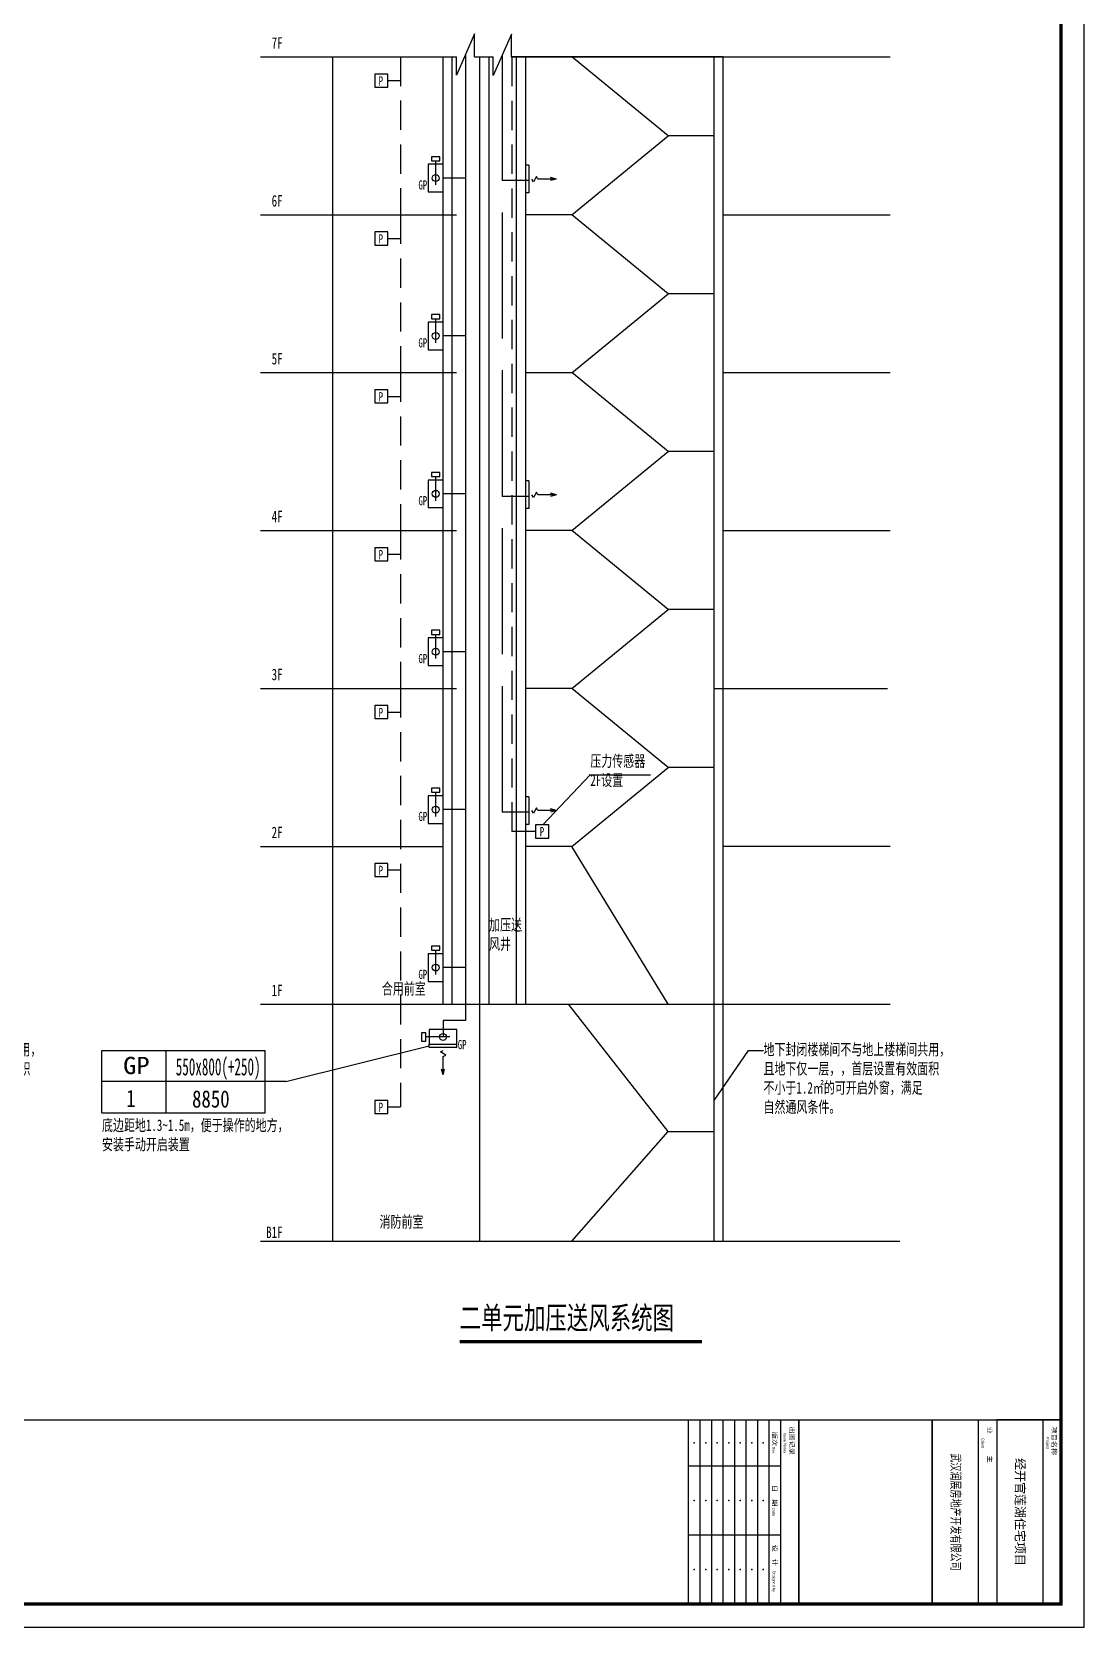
# Model space of a CAD drawing. Extents: x 3076 to 2381076, y 96010 to 1796010.
# Drawn here: x 466063 to 488934, y 846643 to 881302 of the extents above; entities that cross this region are included whole.
import ezdxf
from ezdxf import colors
from ezdxf.entities.mleader import LeaderData, LeaderLine
from ezdxf.enums import TextEntityAlignment as Align
from ezdxf.math import Vec2, Vec3

# ---------------------------------------------------------------- set-up
doc = ezdxf.new("R2010")
doc.units = 0
doc.header["$LTSCALE"] = 1000
doc.linetypes.add('HIDDEN', pattern=[9.525, 6.35, -3.175])
doc.layers.get('0').update_dxf_attribs({"linetype": 'CONTINUOUS'})
for name, color, linetype in [('AD-LEVL-HIGH', 61, 'CONTINUOUS'), ('C-SHET-SHET', 7, 'CONTINUOUS'), ('DIM_SYMB', 3, 'CONTINUOUS'), ('H-AI-CTRL', 6, 'HIDDEN'), ('H-DAPP-FGRIL', 161, 'CONTINUOUS'), ('H-DAPP-GRIL', 11, 'CONTINUOUS'), ('H-DIMS', 7, 'CONTINUOUS'), ('H-DIMS-DUCT', 7, 'CONTINUOUS'), ('H-DIMS-FIRE', 7, 'CONTINUOUS'), ('H-DUCT-DIMS', 7, 'CONTINUOUS'), ('H-DUCT-FIRE', 20, 'CONTINUOUS')]:
    doc.layers.add(name, color=color, linetype=linetype)
doc.layers.add('内框', color=8, linetype='CONTINUOUS', plot=False)
doc.styles.get("Standard").update_dxf_attribs({"font": '', "width": 0.7})
doc.styles.add('STYLEP4', font='')
doc.styles.add('TH-STYLE1', font='', dxfattribs={"width": 0.7})
doc.styles.add('TH-SYTLE2', font='txt')
doc.styles.add('TuKuang', font='', dxfattribs={"width": 1.1})
doc.styles.add('黑体', font='simhei.ttf')
doc.styles.get('Standard').set_extended_font_data('SimSun')
doc.styles.get('STYLEP4').set_extended_font_data('Century Gothic')
doc.styles.get('TH-STYLE1').set_extended_font_data('SimSun')
doc.styles.get('TuKuang').set_extended_font_data('SimSun')

# ---------------------------------------------------------------- blocks, each defined once
blk = doc.blocks.new('THAPE_A0L_inner')
at = {"layer": '内框'}
blk.add_line((1179, 774), (1179, 802), dxfattribs=at)
blk.add_lwpolyline([(0, 0), (1189, 0), (1189, 841), (0, 841)], close=True, dxfattribs=at)
at = {"layer": '内框', "const_width": 1.4}
blk.add_lwpolyline([(25, 831), (25, 10), (1179, 10), (1179, 831)], close=True, dxfattribs=at)
at = {"layer": '内框', "const_width": 0.5}
blk.add_lwpolyline([(1099, 831), (1099, 10)], dxfattribs=at)
at = {"layer": '内框', "style": '黑体', "width": 0.8}
blk.add_attdef('内框名称', (66.25, 846.96), '', height=9, dxfattribs=at)
blk = doc.blocks.new('201311_THAPE_A0L')
for p, q in [((1099, 823), (1179, 823)), ((1179, 774), (1179, 802)), ((1099, 795), (1179, 795)), ((1099, 709), (1179, 709)), ((1119, 709), (1119, 669)), ((1149, 709), (1149, 669)), ((1099, 704), (1179, 704)), ((1099, 699), (1179, 699)), ((1099, 694), (1179, 694)), ((1099, 689), (1179, 689)), ((1099, 684), (1179, 684)), ((1099, 679), (1179, 679)), ((1099, 674), (1179, 674))]:
    blk.add_line(p, q)
for points in [[(0, 0), (1189, 0), (1189, 841), (0, 841)], [(1179, 775), (1099, 775), (1099, 831), (1179, 831)], [(1099, 831), (1099, 803), (1179, 803), (1179, 831)], [(1179, 717), (1099, 717), (1099, 775), (1179, 775)], [(1179, 669), (1099, 669), (1099, 717), (1179, 717)]]:
    blk.add_lwpolyline(points, close=True)
at = {"const_width": 1.4}
blk.add_lwpolyline([(25, 831), (25, 10), (1179, 10), (1179, 831)], close=True, dxfattribs=at)
at = {"const_width": 0.5}
blk.add_lwpolyline([(1099, 831), (1099, 10)], dxfattribs=at)
for p in [(1139, 813), (1139, 785), (1109, 701.5), (1134, 701.5), (1164, 701.5), (1109, 696.5), (1134, 696.5), (1164, 696.5), (1109, 691.5), (1109, 686.5), (1134, 691.5), (1134, 686.5), (1164, 691.5), (1164, 686.5), (1109, 681.5), (1134, 681.5), (1164, 681.5), (1109, 676.5), (1134, 676.5), (1164, 676.5), (1109, 671.5), (1134, 671.5), (1164, 671.5)]:
    blk.add_point(p)
at = {"style": 'TuKuang', "width": 1.1}
for s, p in [('项目名称', (1101.94, 826.98)), ('业      主', (1101.95, 798.95)), ('出图记录', (1101.84, 712.99)), ('版次', (1104.16, 705.48)), ('日  期', (1127.3, 705.49)), ('设  计  ', (1153.19, 705.55))]:
    blk.add_text(s, height=2, dxfattribs=at).set_placement(p)
at = {"style": 'STYLEP4'}
for s, p in [('Project', (1109, 825)), ('Client', (1109, 797)), ('Issue Notes', (1109, 711))]:
    blk.add_text(s, height=1.2, dxfattribs=at).set_placement(p, align=Align.MIDDLE)
for s, p in [('Rev.', (1110.58, 705.48)), ('Date', (1137.33, 705.49)), ('Designed by', (1164.51, 705.55))]:
    blk.add_text(s, height=1.2, dxfattribs=at).set_placement(p)
blk = doc.blocks.new('*U23')
blk.add_line((225, -160), (-75, -160))
at = {"color": 7}
blk.add_line((450, -160), (150, -160), dxfattribs=at)
for points in [[(0, -320), (600, -320), (600, 0), (0, 0)], [(-165, -250), (-75, -250), (-75, -70), (-165, -70)]]:
    blk.add_lwpolyline(points, close=True)
blk.add_circle((300, -160), 75)
at = {"style": 'TH-STYLE1', "width": 0.7}
blk.add_text('GP', height=200, rotation=90, dxfattribs=at).set_placement((549, -535))
blk = doc.blocks.new('*U27')
for p, q in [((-500, 0), (-500, 100)), ((-500, 0), (400, 0)), ((400, 0), (400, 100)), ((-137, -250), (37, -150)), ((-50, -300), (-137, -250)), ((37, -150), (-50, -100)), ((-50, -900), (-50, -300)), ((-50, -900), (-102, -707)), ((-50, -900), (2, -707))]:
    blk.add_line(p, q)
blk = doc.blocks.new('*U60')
blk.add_line((225, -160), (-75, -160))
at = {"color": 7}
blk.add_line((450, -160), (150, -160), dxfattribs=at)
for points in [[(0, -320), (600, -320), (600, 0), (0, 0)], [(-165, -250), (-75, -250), (-75, -70), (-165, -70)]]:
    blk.add_lwpolyline(points, close=True)
blk.add_circle((300, -160), 75)
at = {"style": 'TH-STYLE1', "width": 0.7}
blk.add_text('GP', height=200, dxfattribs=at).set_placement((620, -426))
blk = doc.blocks.new('*U10')
for p, q in [((3, 4.51), (26.67, 4.51)), ((3, -4.51), (3, 4.51)), ((12.33, -4.51), (12.33, 4.51)), ((26.67, -4.51), (26.67, 4.51)), ((29.67, 0), (3, 0)), ((3, -4.51), (26.67, -4.51))]:
    blk.add_line(p, q)
at = {"style": 'TH-STYLE1'}
for tag, width, p, p2 in [('风口名称', 1.412473, (4.15, 1.09), (11.84, 1.09)), ('尺寸', 0.728677, (13.71, 0.9), (25.99, 0.9))]:
    blk.add_attdef(tag, text='', height=2.5, dxfattribs=dict(at, width=width)).set_placement(p, p2, align=Align.FIT)
at = {"style": 'TH-STYLE1', "width": 0.8}
for tag, p in [('数量', (7.22, -4.43)), ('风量', (18.79, -4.51))]:
    blk.add_attdef(tag, text='', height=2.5, dxfattribs=at).set_placement(p, align=Align.BOTTOM_CENTER)

msp = doc.modelspace()

# ---------------------------------------------------------------- linework, layer by layer
at = {"layer": 'DIM_SYMB', "const_width": 70}
msp.add_lwpolyline([(475359.2, 852845.6), (480628.1, 852845.6)], dxfattribs=at)
at = {"layer": 'H-AI-CTRL', "ltscale": 0.1}
for p, q in [((474071.7, 880761), (474071.7, 876813.6)), ((474071.7, 880759.4), (474071.7, 880243.9)), ((476498, 880757.9), (476498, 863928.3)), ((473800.3, 880243.9), (474071.7, 880243.9)), ((474071.7, 877330.7), (474071.7, 873383.4)), ((473800.3, 876813.6), (474071.7, 876813.6)), ((474071.7, 873900.4), (474071.7, 869953.1)), ((473800.3, 873383.4), (474071.7, 873383.4)), ((474071.7, 870470.1), (474071.7, 866522.8)), ((473800.3, 869953.1), (474071.7, 869953.1)), ((474071.7, 867039.9), (474071.7, 857945)), ((473800.3, 866522.8), (474071.7, 866522.8)), ((477012.6, 863928.3), (476498, 863928.3)), ((473800.3, 863092.5), (474071.7, 863092.5)), ((473800.3, 857945), (474071.7, 857945))]:
    msp.add_line(p, q, dxfattribs=at)
at = {"layer": 'H-AI-CTRL', "ltscale": 0.1, "elevation": 0}
for points in [[(473800.3, 880101.8), (473800.3, 880386), (473516.1, 880386), (473516.1, 880101.8)], [(473800.3, 876671.6), (473800.3, 876955.7), (473516.1, 876955.7), (473516.1, 876671.6)], [(473800.3, 873241.3), (473800.3, 873525.5), (473516.1, 873525.5), (473516.1, 873241.3)], [(473800.3, 869811), (473800.3, 870095.2), (473516.1, 870095.2), (473516.1, 869811)], [(473800.3, 866380.7), (473800.3, 866664.9), (473516.1, 866664.9), (473516.1, 866380.7)], [(473800.3, 862950.5), (473800.3, 863234.6), (473516.1, 863234.6), (473516.1, 862950.5)], [(473800.3, 857803), (473800.3, 858087.1), (473516.1, 858087.1), (473516.1, 857803)]]:
    msp.add_lwpolyline(points, close=True, dxfattribs=at)
at = {"layer": 'H-AI-CTRL', "ltscale": 0.1}
msp.add_lwpolyline([(477296.8, 863786.2), (477296.8, 864070.4), (477012.6, 864070.4), (477012.6, 863786.2)], close=True, dxfattribs=at)
at = {"layer": 'H-DIMS'}
for p, q in [((475684.9, 881257.4), (475292.8, 880359.2)), ((475684.9, 880759.4), (475684.9, 881257.4)), ((476484.9, 881255.8), (476092.8, 880357.6)), ((476484.9, 880757.8), (476484.9, 881255.8)), ((471029.9, 880759.4), (475290, 880759.4)), ((471030.7, 880759.4), (475292.8, 880759.4)), ((471030.7, 880759.4), (475290, 880759.4)), ((472601.5, 855027.1), (472601.5, 880759.4)), ((474999.8, 860174.6), (474999.8, 880759.4)), ((475199.8, 860174.6), (475199.8, 880759.4)), ((475292.8, 880359.2), (475292.8, 880759.4)), ((475684.9, 880759.4), (476092.8, 880759.4)), ((475799.8, 855027.1), (475799.8, 880759.4)), ((475999.8, 860174.6), (475999.8, 880759.4)), ((476092.8, 880357.6), (476092.8, 880757.8)), ((476482.1, 880757.8), (484718.2, 880758.7)), ((481092, 880759.4), (476484.9, 880757.8)), ((476599.8, 860174.6), (476599.8, 880757.9)), ((476799.8, 860174.6), (476799.8, 880758)), ((477799.8, 880757.8), (476799.8, 880757.8)), ((477799.8, 880757.8), (477800.8, 880758.6)), ((480892, 855027.1), (480892, 880759.3)), ((481092, 855027.1), (481092, 880759.4)), ((481092, 880759.4), (484718.2, 880759.4)), ((477799.8, 877327.6), (479892, 879042.8)), ((480892, 879042.8), (479892, 879042.8)), ((471030.7, 877329.1), (475290, 877329.1)), ((477799.8, 877327.6), (476799.8, 877327.6)), ((481092.9, 877329.9), (484719.1, 877329.9)), ((477799.8, 873897.3), (479892, 875612.5)), ((480892, 875612.5), (479892, 875612.5)), ((471030.7, 873898.9), (475290, 873898.9)), ((477799.8, 873897.3), (476799.8, 873897.3)), ((481092, 873898.9), (484718.2, 873898.9)), ((477799.8, 870467), (479892, 872182.2)), ((480892, 872182.2), (479892, 872182.2)), ((471030.7, 870468.6), (475290, 870468.6)), ((477799.8, 870467), (476799.8, 870467)), ((481092.9, 870469.4), (484719.1, 870469.4)), ((477799.8, 867036.8), (479892, 868751.9)), ((480892, 868751.9), (479892, 868751.9)), ((471030.7, 867038.3), (475290, 867038.3)), ((477799.8, 867038.3), (476799.8, 867038.3)), ((480892.9, 867036.8), (484661.9, 867036.8)), ((477799.8, 863606.5), (479892, 865321.7)), ((480892, 865321.7), (479892, 865321.7)), ((471030.7, 863606.5), (474999.8, 863606.5)), ((477799.8, 863606.5), (476799.8, 863606.5)), ((479892, 860174.6), (477798.9, 863606.5)), ((481092, 863608), (484718.2, 863608)), ((471030.7, 860174.6), (475999.8, 860174.6)), ((475799.8, 860174.6), (484718.2, 860174.6)), ((477799.8, 855027.1), (479892, 857411.1)), ((479892, 857411.1), (480892, 857411.1)), ((471030.7, 855027.1), (480892, 855027.1)), ((479892, 855027.1), (480892, 855027.1)), ((479892, 855027.1), (480892, 855027.1)), ((480892.9, 855027.1), (484927.7, 855027.1))]:
    msp.add_line(p, q, dxfattribs=at)
at = {"layer": 'H-DIMS', "color": 9}
for p, q in [((479892, 879042.8), (477799.8, 880759.4)), ((477801.6, 880758), (477799.8, 880759.4)), ((479892, 875612.5), (477799.8, 877329.1)), ((479892, 872182.2), (477799.8, 873898.9)), ((479892, 868751.9), (477799.8, 870468.6)), ((479892, 865321.7), (477799.8, 867038.3)), ((479892, 857411.1), (477728, 860174.6))]:
    msp.add_line(p, q, dxfattribs=at)
at = {"layer": 'H-DIMS-DUCT'}
msp.add_line((471584.7, 858495), (474699.8, 859271.8, 0), dxfattribs=at)
at = {"layer": 'H-DIMS-FIRE'}
for p, q in [((477172.3, 864070.4), (478200.8, 865157.5)), ((478176.2, 865157.5), (479505.6, 865157.5))]:
    msp.add_line(p, q, dxfattribs=at)
at = {"layer": 'H-DUCT-FIRE'}
for p, q in [((475487.2, 880804.5), (475487.2, 859825.1)), ((476287.2, 880809.5), (476287.2, 878071.4)), ((475487.2, 878126), (474999.8, 878126)), ((476863.6, 878071.4, 0), (476287.2, 878071.4)), ((476287.2, 877379.2), (476287.2, 874641.2)), ((475487.2, 874695.7), (474999.8, 874695.7)), ((476287.2, 873948.9), (476287.2, 871210.9)), ((475487.2, 871265.5), (474999.8, 871265.5)), ((476863.6, 871210.9, 0), (476287.2, 871210.9)), ((476287.2, 870518.7), (476287.2, 867780.6)), ((475487.2, 867835.2), (474999.8, 867835.2)), ((476287.2, 867088.4), (476287.2, 864350.4)), ((475487.2, 864404.9), (474999.8, 864404.9)), ((476863.6, 864350.4, 0), (476287.2, 864350.4)), ((475487.2, 860973.1), (474999.8, 860973.1)), ((475487.2, 859825.1), (474999.8, 859825.1)), ((474999.8, 859825.1), (474999.8, 859465.1))]:
    msp.add_line(p, q, dxfattribs=at)

# ---------------------------------------------------------------- block references
at = {"layer": 'C-SHET-SHET', "xscale": 50.00000000000001, "yscale": 50.00000000000001, "zscale": 50.00000000000001, "rotation": 270.0000000000002}
msp.add_blockref('201311_THAPE_A0L', (446884, 906092.7), dxfattribs=at)
at = {"layer": 'H-DAPP-FGRIL', "xscale": -0.6666666666666666, "yscale": 0.6666666666666666, "zscale": 0.6666666666666666}
for p, rotation in [((476863.6, 878071.4, 0), 89.99942419920264), ((476863.6, 871210.9, 0), 89.99942419920264), ((476863.6, 864350.4, 0), 89.99942419920264), ((474966.5, 859238.5, 0), 359.9994241992026)]:
    msp.add_blockref('*U27', p, dxfattribs=dict(at, rotation=rotation))
at = {"layer": 'H-DAPP-GRIL', "rotation": 270}
for p in [(474999.8, 878426), (474999.8, 874995.7), (474999.8, 871565.5), (474999.8, 868135.2), (474999.8, 864704.9), (474999.8, 861273.1)]:
    msp.add_blockref('*U23', p, dxfattribs=at)
at = {"layer": 'H-DAPP-GRIL'}
msp.add_blockref('*U60', (474699.8, 859625.1), dxfattribs=at)
at = {"layer": 'H-DIMS-DUCT'}
ref = msp.add_blockref('*U10', (467134.7, 858495), dxfattribs=dict(at, xscale=150, yscale=150, zscale=150))
ref.add_attrib('风口名称', ' GP ', dxfattribs={"layer": '0', "height": 375, "style": 'TH-STYLE1', "width": 1.081174}).set_placement((467757.7, 858657.8), (468911, 858657.8), align=Align.FIT)
ref.add_attrib('尺寸', '550x800(+250)', dxfattribs={"layer": '0', "height": 375, "style": 'TH-STYLE1', "width": 0.53146}).set_placement((469190.5, 858629.8), (471032.9, 858629.8), align=Align.FIT)
ref.add_attrib('数量', '1', dxfattribs={"layer": '0', "height": 375, "style": 'TH-STYLE1', "width": 0.8}).set_placement((468217.3, 857831.1), align=Align.BOTTOM_CENTER)
ref.add_attrib('风量', '8850', dxfattribs={"layer": '0', "height": 375, "style": 'TH-STYLE1', "width": 0.8}).set_placement((469952.6, 857818), align=Align.BOTTOM_CENTER)
at = {"layer": '内框', "xscale": 50, "yscale": 50, "zscale": 50, "rotation": 270}
msp.add_blockref('THAPE_A0L_inner', (446884, 906092.7), dxfattribs=at)

# ---------------------------------------------------------------- texts
at = {"layer": 'AD-LEVL-HIGH', "style": 'TH-STYLE1', "width": 0.7}
for s, p in [('7F', (471512.5, 880861.9)), ('6F', (471512.5, 877431.6)), ('5F', (471512.5, 874001.4)), ('4F', (471512.5, 870571.1)), ('3F', (471512.5, 867140.8)), ('2F', (471512.5, 863709)), ('1F', (471512.5, 860277.2)), ('B1F', (471512.5, 855021.5))]:
    msp.add_text(s, height=250, rotation=360, dxfattribs=at).set_placement(p, align=Align.BOTTOM_RIGHT)
at = {"layer": 'C-SHET-SHET', "char_height": 200, "attachment_point": 5, "rotation": 270}
for s, insert, style in [('武汉润展房地产开发有限公司', (486134, 849142.7), 'TH-STYLE1'), ('经开官莲湖住宅项目', (487534, 849142.7), 'TH-SYTLE2')]:
    msp.add_mtext(s, dxfattribs=dict(at, insert=insert, style=style))
at = {"layer": 'DIM_SYMB', "color": 7, "width": 0.7}
msp.add_text('二单元加压送风系统图', height=488.37, dxfattribs=at).set_placement((475359.2, 853118.1))
at = {"layer": 'H-AI-CTRL', "ltscale": 0.1, "style": 'TH-STYLE1', "width": 0.7}
for p in [(473600.2, 880135.3), (473600.2, 876705), (473600.2, 873274.8), (473600.2, 869844.5), (473600.2, 866414.2), (477103.2, 863826.5), (473600.2, 862983.9), (473600.2, 857836.4)]:
    msp.add_text('P', height=200, dxfattribs=at).set_placement(p)
at = {"layer": 'H-DIMS-FIRE', "char_height": 250, "attachment_point": 1, "style": 'TH-STYLE1'}
for s, width, heights, insert in [('压力传感器\\P2F设置', 3989.042, [960.2], (478200.8, 865586.4)), ('合用前室', 1083.862, [403.9], (473669.4, 860638.9)), ('消防前室', 1083.862, [403.9], (473619.8, 855575.8))]:
    msp.add_mtext_dynamic_manual_height_columns(s, width=width, gutter_width=1, heights=heights, dxfattribs=dict(at, insert=insert))
at = {"layer": 'H-DUCT-DIMS', "insert": (475999.8, 861679.3), "char_height": 250, "width": 1489.75, "attachment_point": 4, "style": 'TH-STYLE1'}
msp.add_mtext('加压送\\P风井', dxfattribs=at)

# ---------------------------------------------------------------- leaders
at = {"layer": 'H-DIMS-FIRE'}
ml = msp.add_multileader_mtext('Standard', dxfattribs=at)
ml.set_content('地下封闭楼梯间不与地上楼梯间共用，\\P且地下仅一层，，首层设置有效面积\\P不小于1.2㎡的可开启外窗，满足\\P自然通风条件。', color=256, style='TH-STYLE1')
ml.set_leader_properties()
ml.build(insert=Vec2(0, 0))
ml.multileader.update_dxf_attribs({"text_right_attachment_type": 6, "dogleg_length": 4, "arrow_head_size": 1})
ctx = ml.context
ctx.base_point, ctx.char_height, ctx.arrow_head_size, ctx.plane_origin = Vec3(462207.4, 859174), 250, 1, Vec3(465704.4, 859074.9)
ctx.right_attachment = 6
notes = []
notes.append((ctx, [(1, (1, 1, 0), (461880.8, 859174), (1, 0), 326.6, [(0, [(461136.6, 858082.6)], 0, [])])]))
ctx.mtext.insert, ctx.mtext.flow_direction = Vec3(462209.4, 859319.1), 5
ml = msp.add_multileader_mtext('Standard', dxfattribs=at)
ml.set_content('地下封闭楼梯间不与地上楼梯间共用，\\P且地下仅一层，，首层设置有效面积\\P不小于1.2㎡的可开启外窗，满足\\P自然通风条件。', color=256, style='TH-STYLE1')
ml.set_leader_properties()
ml.build(insert=Vec2(0, 0))
ml.multileader.update_dxf_attribs({"text_right_attachment_type": 6, "dogleg_length": 4, "arrow_head_size": 1})
ctx = ml.context
ctx.base_point, ctx.char_height, ctx.arrow_head_size, ctx.plane_origin = Vec3(481962.7, 859174), 250, 1, Vec3(485459.7, 859074.9)
ctx.right_attachment = 6
notes.append((ctx, [(1, (1, 1, 0), (481636.1, 859174), (1, 0), 326.6, [(0, [(480892, 858082.6)], 0, [])])]))
ctx.mtext.insert, ctx.mtext.flow_direction = Vec3(481964.7, 859319.1), 5
ml = msp.add_multileader_mtext('Standard', dxfattribs=at)
ml.set_content('底边距地1.3~1.5m，便于操作的地方，\\P安装手动开启装置', color=256, style='TH-STYLE1')
ml.set_leader_properties()
ml.build(insert=Vec2(0, 0))
ml.multileader.update_dxf_attribs({"leader_type": 0, "text_right_attachment_type": 6, "dogleg_length": 4, "arrow_head_size": 1})
ctx = ml.context
ctx.base_point, ctx.char_height, ctx.arrow_head_size, ctx.plane_origin = Vec3(467584.7, 857528.5), 250, 1, Vec3(466772.4, 855828.4)
ctx.right_attachment = 6
notes.append((ctx, [(0, (1, 1, 0), (467258.2, 857528.5), (1, 0), 326.6, [(0, [(466485.1, 855881)], 0, [])])]))
ctx.mtext.insert, ctx.mtext.flow_direction = Vec3(467586.7, 857672.2), 5
for ctx, leaders in notes:
    for number, flags, end, landing, length, lines in leaders:
        leader = LeaderData()
        leader.index, (leader.has_last_leader_line, leader.has_dogleg_vector, leader.attachment_direction) = number, flags
        leader.last_leader_point, leader.dogleg_vector, leader.dogleg_length = Vec3(end), Vec3(landing), length
        for number, points, colour, breaks in lines:
            line = LeaderLine()
            line.index, line.vertices, line.color, line.breaks = number, Vec3.list(points), colors.encode_raw_color(colour), breaks
            leader.lines.append(line)
        ctx.leaders.append(leader)

doc.saveas('drawing.dxf')
